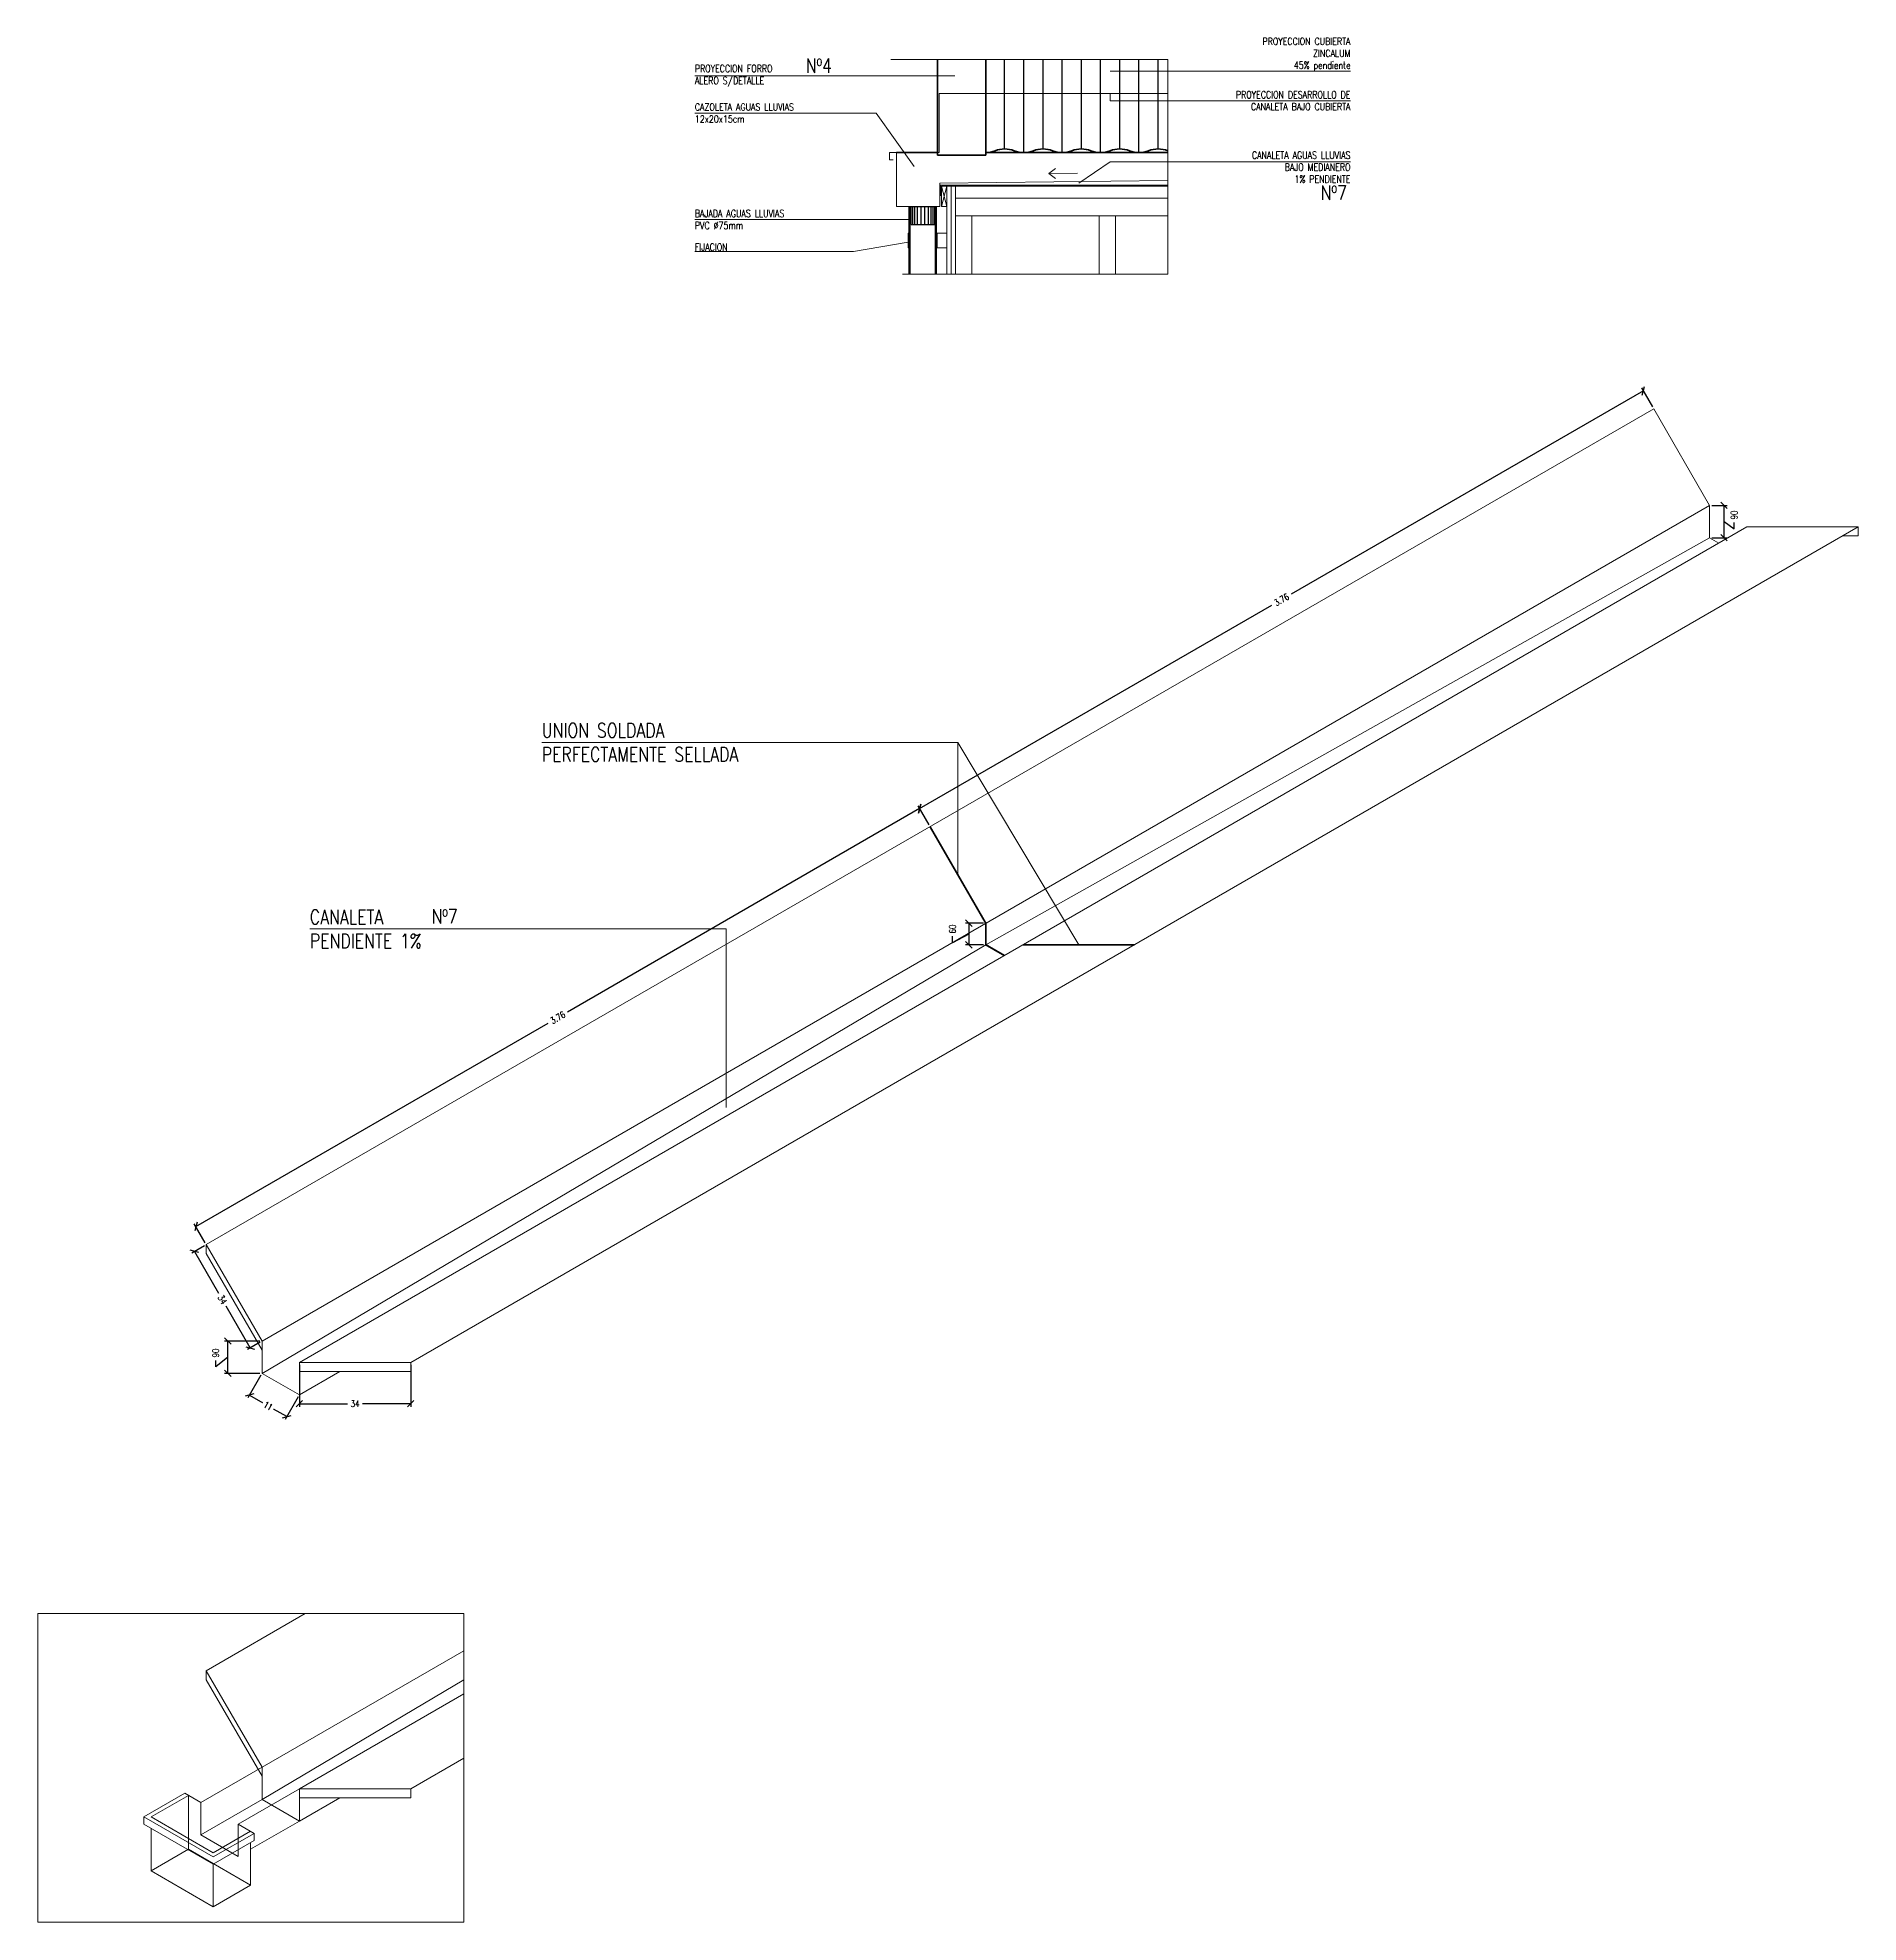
# Model space of a CAD drawing. Header units: metres. Extents: x -2 to 612, y -64 to 156.
# Drawn here: x 503.6 to 508.67, y -9.49 to -4.24 of the extents above; entities that cross this region are included whole.
import ezdxf

# ---------------------------------------------------------------- set-up
doc = ezdxf.new("R2010")
doc.units = ezdxf.units.M
doc.header["$LTSCALE"] = 5
doc.header["$MEASUREMENT"] = 0
doc.linetypes.add('HIDDEN', pattern=[0.375, 0.25, -0.125])
doc.layers.get('0').update_dxf_attribs({"color": 30})
doc.layers.get('DEFPOINTS').update_dxf_attribs({"color": 210})
for name, color, linetype, lineweight in [('A-ANNO-DIMS', 3, 'Continuous', 18), ('A-ANNO-SYMB', 3, 'Continuous', 18), ('A-ANNO-TEXT', 3, 'Continuous', 18), ('A-ELEV-IDEN', 3, 'Continuous', 18), ('A-ELEV-MBE1', 7, 'Continuous', 35), ('A-ELEV-MBE2', 4, 'Continuous', 25)]:
    doc.layers.add(name, color=color, linetype=linetype, lineweight=lineweight)
doc.styles.add('E-ROMANS', font='romans.shx', dxfattribs={"width": 0.8})
doc.dimstyles.new('E-0010_TICK_18', dxfattribs={"dimscale": 0.001, "dimtxt": 18, "dimasz": 18, "dimexe": 9, "dimexo": 6, "dimgap": 9, "dimtad": 0, "dimdec": 0, "dimlfac": 1000, "dimzin": 0, "dimdsep": 46, "dimtxsty": 'E-ROMANS', "dimblk": 'OBLIQUE', "dimcen": 9, "dimclrd": 256, "dimclre": 256, "dimclrt": 256, "dimadec": 0, "dimazin": 0, "dimtfac": 1, "dimtdec": 0, "dimtmove": 1, "dimatfit": 3, "dimldrblk": 'OPEN90', "dimfxl": 1, "dimtfill": 1, "dimtolj": 1, "dimtzin": 0, "dimarcsym": 0})

# ---------------------------------------------------------------- blocks, each defined once
blk = doc.blocks.new('_Oblique')
at = {"color": 0, "linetype": 'ByBlock', "lineweight": -2}
blk.add_line((-0.5, -0.5), (0.5, 0.5), dxfattribs=at)
blk = doc.blocks.new('*D1005')
at = {"layer": 'A-ANNO-DIMS', "lineweight": -2, "transparency": 16777216}
for p, q in [((506.0533, -6.3867), (505.0726, -6.9529)), ((506.0794, -6.4319), (506.0488, -6.3789)), ((504.0383, -7.5501), (505.019, -6.9839)), ((504.0644, -7.5952), (504.0338, -7.5423))]:
    blk.add_line(p, q, dxfattribs=at)
at = {"layer": 'DEFPOINTS', "color": 0, "transparency": 16777216}
for p in [(506.0533, -6.3867), (506.0824, -6.4371), (504.0674, -7.6004)]:
    blk.add_point(p, dxfattribs=at)
at = {"layer": 'A-ANNO-DIMS', "lineweight": -2, "transparency": 16777216, "xscale": 0.018, "yscale": 0.018, "zscale": 0.018}
for p, rotation in [((506.0533, -6.3867), 29.99999999999981), ((504.0383, -7.5501), 209.9999999999998)]:
    blk.add_blockref('_Oblique', p, dxfattribs=dict(at, rotation=rotation))
at = {"layer": 'A-ANNO-DIMS', "transparency": 16777216, "insert": (505.0458, -6.9684), "char_height": 0.018, "attachment_point": 5, "rotation": 30, "style": 'E-ROMANS', "bg_fill": 3, "box_fill_scale": 1.25, "bg_fill_color": 256, "bg_fill_true_color": 13158600, "bg_fill_transparency": 0}
blk.add_mtext('\\A1;3.76', dxfattribs=at)
blk = doc.blocks.new('_Open90')
at = {"color": 0, "linetype": 'ByBlock', "lineweight": -2}
for p, q in [((0, 0), (-1, 0)), ((-0.5, 0.5), (0, 0)), ((0, 0), (-0.5, -0.5))]:
    blk.add_line(p, q, dxfattribs=at)
blk = doc.blocks.new('*D36')
at = {"layer": 'A-ANNO-DIMS', "lineweight": -2, "transparency": 16777216}
for p, q in [((508.0683, -5.2234), (507.0876, -5.7896)), ((508.0944, -5.2685), (508.0638, -5.2156)), ((506.0533, -6.3867), (507.034, -5.8205)), ((506.0794, -6.4319), (506.0488, -6.3789))]:
    blk.add_line(p, q, dxfattribs=at)
at = {"layer": 'DEFPOINTS', "color": 0, "transparency": 16777216}
for p in [(508.0683, -5.2234), (508.0974, -5.2737), (506.0824, -6.4371)]:
    blk.add_point(p, dxfattribs=at)
at = {"layer": 'A-ANNO-DIMS', "lineweight": -2, "transparency": 16777216, "xscale": 0.018, "yscale": 0.018, "zscale": 0.018}
for p, rotation in [((508.0683, -5.2234), 29.99999999999981), ((506.0533, -6.3867), 209.9999999999998)]:
    blk.add_blockref('_Oblique', p, dxfattribs=dict(at, rotation=rotation))
at = {"layer": 'A-ANNO-DIMS', "transparency": 16777216, "insert": (507.0608, -5.805), "char_height": 0.018, "attachment_point": 5, "rotation": 30, "style": 'E-ROMANS', "bg_fill": 3, "box_fill_scale": 1.25, "bg_fill_color": 256, "bg_fill_true_color": 13158600, "bg_fill_transparency": 0}
blk.add_mtext('\\A1;3.76', dxfattribs=at)
blk = doc.blocks.new('*D1006')
at = {"layer": 'A-ANNO-DIMS', "lineweight": -2, "transparency": 16777216}
for p, q in [((504.2164, -7.869), (504.1183, -7.869)), ((504.1273, -7.959), (504.1273, -7.869)), ((504.1273, -7.914), (504.0935, -7.941)), ((504.0935, -7.941), (504.0935, -7.923)), ((504.2164, -7.959), (504.1183, -7.959))]:
    blk.add_line(p, q, dxfattribs=at)
at = {"layer": 'DEFPOINTS', "color": 0, "transparency": 16777216}
for p in [(504.2224, -7.869), (504.2224, -7.959)]:
    blk.add_point(p, dxfattribs=at)
at = {"layer": 'A-ANNO-DIMS', "lineweight": -2, "transparency": 16777216, "xscale": 0.018, "yscale": 0.018, "zscale": 0.018, "rotation": 270}
blk.add_blockref('_Oblique', (504.1273, -7.959), dxfattribs=at)
at = {"layer": 'A-ANNO-DIMS', "transparency": 16777216, "insert": (504.0935, -7.9024), "char_height": 0.018, "attachment_point": 5, "rotation": 90, "style": 'E-ROMANS', "bg_fill": 3, "box_fill_scale": 1.25, "bg_fill_color": 256, "bg_fill_true_color": 13158600, "bg_fill_transparency": 0}
blk.add_mtext('\\A1;90', dxfattribs=at)
at = {"layer": 'DEFPOINTS', "color": 0, "transparency": 16777216}
blk.add_point((504.1273, -7.869), dxfattribs=at)
at = {"layer": 'A-ANNO-DIMS', "lineweight": -2, "transparency": 16777216, "xscale": 0.018, "yscale": 0.018, "zscale": 0.018, "rotation": 90}
blk.add_blockref('_Oblique', (504.1273, -7.869), dxfattribs=at)
blk = doc.blocks.new('*D1007')
at = {"layer": 'A-ANNO-DIMS', "lineweight": -2, "transparency": 16777216}
for p, q in [((504.2194, -7.9642), (504.1831, -8.0271)), ((504.1876, -8.0194), (504.2244, -8.0406)), ((504.3234, -8.0242), (504.287, -8.0871)), ((504.2915, -8.0794), (504.2548, -8.0581))]:
    blk.add_line(p, q, dxfattribs=at)
at = {"layer": 'DEFPOINTS', "color": 0, "transparency": 16777216}
for p in [(504.2224, -7.959), (504.3264, -8.019), (504.2915, -8.0794)]:
    blk.add_point(p, dxfattribs=at)
at = {"layer": 'A-ANNO-DIMS', "lineweight": -2, "transparency": 16777216, "xscale": 0.018, "yscale": 0.018, "zscale": 0.018}
for p, rotation in [((504.1876, -8.0194), 149.9999999999996), ((504.2915, -8.0794), 329.9999999999996)]:
    blk.add_blockref('_Oblique', p, dxfattribs=dict(at, rotation=rotation))
at = {"layer": 'A-ANNO-DIMS', "transparency": 16777216, "insert": (504.2396, -8.0494), "char_height": 0.018, "attachment_point": 5, "rotation": 330, "style": 'E-ROMANS', "bg_fill": 3, "box_fill_scale": 1.25, "bg_fill_color": 256, "bg_fill_true_color": 13158600, "bg_fill_transparency": 0}
blk.add_mtext('\\A1;11', dxfattribs=at)
blk = doc.blocks.new('*D1008')
at = {"layer": 'A-ANNO-DIMS', "lineweight": -2, "transparency": 16777216}
for p, q in [((504.0622, -7.6034), (504.0268, -7.6238)), ((504.0346, -7.6193), (504.1017, -7.7354)), ((504.1897, -7.8879), (504.1227, -7.7718)), ((504.2172, -7.872), (504.1819, -7.8924))]:
    blk.add_line(p, q, dxfattribs=at)
at = {"layer": 'DEFPOINTS', "color": 0, "transparency": 16777216}
for p in [(504.0674, -7.6004), (504.0346, -7.6193), (504.2224, -7.869)]:
    blk.add_point(p, dxfattribs=at)
at = {"layer": 'A-ANNO-DIMS', "lineweight": -2, "transparency": 16777216, "xscale": 0.018, "yscale": 0.018, "zscale": 0.018}
for p, rotation in [((504.0346, -7.6193), 119.9999999999996), ((504.1897, -7.8879), 299.9999999999995)]:
    blk.add_blockref('_Oblique', p, dxfattribs=dict(at, rotation=rotation))
at = {"layer": 'A-ANNO-DIMS', "transparency": 16777216, "insert": (504.1122, -7.7536), "char_height": 0.018, "attachment_point": 5, "rotation": 300, "style": 'E-ROMANS', "bg_fill": 3, "box_fill_scale": 1.25, "bg_fill_color": 256, "bg_fill_true_color": 13158600, "bg_fill_transparency": 0}
blk.add_mtext('\\A1;34', dxfattribs=at)
blk = doc.blocks.new('*D1009')
at = {"layer": 'A-ANNO-DIMS', "lineweight": -2, "transparency": 16777216}
for p, q in [((504.3264, -7.935), (504.3264, -8.0524)), ((504.6365, -7.935), (504.6365, -8.0524)), ((504.3264, -8.0434), (504.4605, -8.0434)), ((504.6365, -8.0434), (504.5025, -8.0434))]:
    blk.add_line(p, q, dxfattribs=at)
at = {"layer": 'DEFPOINTS', "color": 0, "transparency": 16777216}
for p in [(504.3264, -7.929), (504.6365, -7.929), (504.6365, -8.0434)]:
    blk.add_point(p, dxfattribs=at)
at = {"layer": 'A-ANNO-DIMS', "lineweight": -2, "transparency": 16777216, "xscale": 0.018, "yscale": 0.018, "zscale": 0.018, "rotation": 180}
blk.add_blockref('_Oblique', (504.3264, -8.0434), dxfattribs=at)
at = {"layer": 'A-ANNO-DIMS', "lineweight": -2, "transparency": 16777216, "xscale": 0.018, "yscale": 0.018, "zscale": 0.018}
blk.add_blockref('_Oblique', (504.6365, -8.0434), dxfattribs=at)
at = {"layer": 'A-ANNO-DIMS', "transparency": 16777216, "insert": (504.4815, -8.0434), "char_height": 0.018, "attachment_point": 5, "style": 'E-ROMANS', "bg_fill": 3, "box_fill_scale": 1.25, "bg_fill_color": 256, "bg_fill_true_color": 13158600, "bg_fill_transparency": 0}
blk.add_mtext('\\A1;34', dxfattribs=at)
blk = doc.blocks.new('*D1010')
at = {"layer": 'A-ANNO-DIMS', "lineweight": -2, "transparency": 16777216}
for p, q in [((506.2314, -6.7057), (506.1814, -6.7057)), ((506.1904, -6.7057), (506.1904, -6.7657)), ((506.1904, -6.7357), (506.1448, -6.7601)), ((506.1448, -6.7601), (506.1448, -6.7421)), ((506.2314, -6.7657), (506.1814, -6.7657))]:
    blk.add_line(p, q, dxfattribs=at)
at = {"layer": 'DEFPOINTS', "color": 0, "transparency": 16777216}
for p in [(506.2374, -6.7057), (506.1904, -6.7657), (506.2374, -6.7657)]:
    blk.add_point(p, dxfattribs=at)
at = {"layer": 'A-ANNO-DIMS', "transparency": 16777216, "insert": (506.1448, -6.7218), "char_height": 0.018, "attachment_point": 5, "rotation": 90, "style": 'E-ROMANS', "bg_fill": 3, "box_fill_scale": 1.25, "bg_fill_color": 256, "bg_fill_true_color": 13158600, "bg_fill_transparency": 0}
blk.add_mtext('\\A1;60', dxfattribs=at)
at = {"layer": 'A-ANNO-DIMS', "lineweight": -2, "transparency": 16777216, "xscale": 0.018, "yscale": 0.018, "zscale": 0.018}
for p, rotation in [((506.1904, -6.7057), 90), ((506.1904, -6.7657), 270)]:
    blk.add_blockref('_Oblique', p, dxfattribs=dict(at, rotation=rotation))
blk = doc.blocks.new('*D37')
at = {"layer": 'A-ANNO-DIMS', "lineweight": -2, "transparency": 16777216}
for p, q in [((508.2584, -5.5423), (508.3017, -5.5423)), ((508.2927, -5.6323), (508.2927, -5.5423)), ((508.2927, -5.5873), (508.321, -5.6079)), ((508.321, -5.6079), (508.321, -5.5899)), ((508.2584, -5.6323), (508.3017, -5.6323))]:
    blk.add_line(p, q, dxfattribs=at)
at = {"layer": 'DEFPOINTS', "color": 0, "transparency": 16777216}
for p in [(508.2524, -5.5423), (508.2524, -5.6323)]:
    blk.add_point(p, dxfattribs=at)
at = {"layer": 'A-ANNO-DIMS', "lineweight": -2, "transparency": 16777216, "xscale": 0.018, "yscale": 0.018, "zscale": 0.018, "rotation": 270}
blk.add_blockref('_Oblique', (508.2927, -5.6323), dxfattribs=at)
at = {"layer": 'A-ANNO-DIMS', "transparency": 16777216, "insert": (508.321, -5.5692), "char_height": 0.018, "attachment_point": 5, "rotation": 90, "style": 'E-ROMANS', "bg_fill": 3, "box_fill_scale": 1.25, "bg_fill_color": 256, "bg_fill_true_color": 13158600, "bg_fill_transparency": 0}
blk.add_mtext('\\A1;90', dxfattribs=at)
at = {"layer": 'DEFPOINTS', "color": 0, "transparency": 16777216}
blk.add_point((508.2927, -5.5423), dxfattribs=at)
at = {"layer": 'A-ANNO-DIMS', "lineweight": -2, "transparency": 16777216, "xscale": 0.018, "yscale": 0.018, "zscale": 0.018, "rotation": 90}
blk.add_blockref('_Oblique', (508.2927, -5.5423), dxfattribs=at)

msp = doc.modelspace()

# ---------------------------------------------------------------- linework, layer by layer
at = {"layer": 'A-ANNO-DIMS'}
for points in [[(506.12925, -4.78498), (506.09925, -4.78498)], [(506.12925, -4.82498), (506.09925, -4.82498)]]:
    msp.add_lwpolyline(points, dxfattribs=at)
at = {"layer": 'A-ANNO-SYMB'}
for p, q in [((506.10925, -4.64554), (506.744, -4.63837)), ((506.15325, -4.65369), (506.744, -4.65369)), ((506.15325, -4.68669), (506.744, -4.68669)), ((506.15325, -4.73669), (506.744, -4.73669)), ((508.25243, -5.54232), (508.09735, -5.27371)), ((504.22244, -7.86904), (504.06736, -7.60043)), ((504.22244, -7.89404), (504.06736, -7.62543)), ((504.43895, -7.95404), (504.32637, -8.01904)), ((504.22244, -9.05543), (504.06736, -8.78682)), ((504.22244, -9.08043), (504.06736, -8.81182)), ((504.01764, -9.13368), (503.91372, -9.19368)), ((504.43895, -9.14043), (504.32637, -9.20543)), ((503.89372, -9.21368), (503.89372, -9.19368)), ((504.19085, -9.23368), (504.08692, -9.29368)), ((504.19085, -9.38368), (504.08692, -9.44368))]:
    msp.add_line(p, q, dxfattribs=at)
for points in [[(506.02925, -4.71014), (505.98925, -4.71014), (505.98925, -4.56014), (505.96925, -4.56014), (505.96925, -4.58014), (505.97925, -4.58014)], [(506.10925, -4.64554), (506.10925, -4.71014), (506.09425, -4.71014)], [(506.12925, -4.65369), (506.11425, -4.71014)], [(506.12925, -4.71014), (506.11425, -4.65369)], [(506.14125, -4.65369), (506.12925, -4.65369), (506.12925, -4.89857)], [(506.15325, -4.65369), (506.14125, -4.65369), (506.14125, -4.89857)], [(506.15325, -4.89857), (506.15325, -4.65369)], [(506.02925, -4.71014), (506.02925, -4.76014)], [(506.09425, -4.71014), (506.09425, -4.76014)], [(506.19825, -4.89857), (506.19825, -4.73669)], [(506.55325, -4.89857), (506.55325, -4.73669)], [(506.59825, -4.89857), (506.59825, -4.73669)], [(504.06736, -7.60043), (508.09735, -5.27371)], [(504.22244, -7.86904), (508.25243, -5.54232)], [(508.25243, -5.54232), (508.25243, -5.63232)], [(504.32637, -7.92904), (508.35636, -5.60232)], [(504.63653, -7.92904), (508.66652, -5.60232)], [(508.35636, -5.60232), (508.66652, -5.60232)], [(508.66652, -5.60232), (508.66652, -5.62732)], [(506.23744, -6.76568), (508.25243, -5.63232)], [(508.27841, -5.64732), (508.25243, -5.63232)], [(508.62322, -5.62732), (508.66652, -5.62732)], [(504.22244, -7.95904), (506.23744, -6.76568)], [(504.06736, -7.60043), (504.06736, -7.62543)], [(504.22244, -7.86904), (504.22244, -7.95904)], [(504.32637, -8.01904), (504.22244, -7.95904)], [(504.32637, -7.92904), (504.63653, -7.92904)], [(504.32637, -7.92904), (504.32637, -8.01904)], [(504.32637, -7.95404), (504.63653, -7.95404)], [(504.63653, -7.92904), (504.63653, -7.95404)], [(504.06736, -8.78682), (504.34287, -8.62775)], [(504.22244, -9.05543), (504.78456, -8.73089)], [(504.06736, -8.78682), (504.06736, -8.81182)], [(504.22244, -9.14543), (504.78456, -8.81252)], [(504.32637, -9.11543), (504.78456, -8.85089)], [(504.22244, -9.05543), (504.22244, -9.14543)], [(504.63653, -9.11543), (504.78456, -9.02997)], [(504.00764, -9.1279), (503.89372, -9.19368), (504.08692, -9.30522), (504.20085, -9.23945)], [(504.05228, -9.15368), (504.00764, -9.1279)], [(504.32637, -9.11543), (504.63653, -9.11543)], [(504.32637, -9.11543), (504.32637, -9.20543)], [(504.63653, -9.11543), (504.63653, -9.14043)], [(504.01764, -9.13368), (504.01764, -9.25368)], [(504.05228, -9.15368), (504.05228, -9.24368)], [(504.32637, -9.20543), (504.22244, -9.14543)], [(504.32637, -9.14043), (504.63653, -9.14043)], [(503.89372, -9.21368), (504.08692, -9.32522), (504.20085, -9.25945)], [(504.08692, -9.29368), (503.91372, -9.19368)], [(503.91372, -9.22522), (503.91372, -9.34368)], [(504.20085, -9.23945), (504.1562, -9.21368)], [(504.1562, -9.21368), (504.1562, -9.30368)], [(504.1562, -9.30368), (504.05228, -9.24368)], [(504.19085, -9.26522), (504.19085, -9.38368)], [(504.20085, -9.23945), (504.20085, -9.25945)], [(504.08692, -9.32522), (504.08692, -9.44368)], [(504.08692, -9.44368), (503.91372, -9.34368)]]:
    msp.add_lwpolyline(points, dxfattribs=at)
for points in [[(506.12925, -4.65369), (506.11425, -4.65369), (506.11425, -4.71014), (506.12925, -4.71014)], [(506.02125, -4.78498), (506.02425, -4.78498), (506.02425, -4.82498), (506.02125, -4.82498)], [(506.09925, -4.78498), (506.10225, -4.78498), (506.10225, -4.82498), (506.09925, -4.82498)]]:
    msp.add_lwpolyline(points, close=True, dxfattribs=at)
at = {"layer": 'A-ANNO-SYMB', "linetype": 'HIDDEN', "ltscale": 10, "const_width": 0.005}
for points in [[(506.08236, -6.43707), (506.23744, -6.70568)], [(506.23744, -6.70568), (506.23744, -6.76568)], [(506.2894, -6.79568), (506.23744, -6.76568)], [(506.34136, -6.76568), (506.65153, -6.76568)]]:
    msp.add_lwpolyline(points, dxfattribs=at)
at = {"layer": 'A-ANNO-TEXT'}
for points in [[(505.42757, -4.34627), (506.1511, -4.34627)], [(507.25274, -4.33371), (506.93481, -4.33371), (506.58374, -4.33371)], [(506.58374, -4.4159), (506.58374, -4.39614)], [(505.42757, -4.45014), (505.93187, -4.45014)], [(506.03803, -4.5991), (505.93187, -4.45014)], [(507.25274, -4.4159), (506.93481, -4.4159), (506.58374, -4.4159)], [(506.58374, -4.58553), (506.49675, -4.64554)], [(507.25274, -4.58553), (506.93481, -4.58553), (506.58374, -4.58553)], [(505.42757, -4.74644), (505.74549, -4.74644), (506.02425, -4.74644)], [(505.86893, -4.83552), (506.02125, -4.80998)], [(505.42757, -4.83552), (505.74549, -4.83552), (505.86893, -4.83552)]]:
    msp.add_lwpolyline(points, dxfattribs=at)
at = {"layer": 'A-ELEV-IDEN', "ltscale": 10}
for p, q in [((506.11158, -4.65054), (506.744, -4.65054)), ((506.11158, -4.65054), (506.11158, -4.68054)), ((506.744, -4.89857), (506.00592, -4.89857)), ((504.01764, -9.28368), (503.91372, -9.34368))]:
    msp.add_line(p, q, dxfattribs=at)
for points in [[(505.97263, -4.30095), (506.744, -4.30095)], [(506.744, -4.89857), (506.744, -4.30095)], [(506.10291, -4.56014), (506.10723, -4.56014), (506.10723, -4.39614), (506.744, -4.39614)], [(506.41289, -4.61865), (506.43147, -4.60472)], [(506.4929, -4.61761), (506.41289, -4.61865)], [(506.41289, -4.61865), (506.43182, -4.63209)], [(504.22244, -9.05543), (504.05228, -9.15368)], [(504.32637, -9.11543), (504.1562, -9.21368)], [(504.22244, -9.14543), (504.05228, -9.24368)], [(504.32637, -9.20543), (504.19085, -9.28368)], [(504.01764, -9.25368), (504.01764, -9.28368)], [(504.19085, -9.38368), (504.01764, -9.28368)]]:
    msp.add_lwpolyline(points, dxfattribs=at)
msp.add_lwpolyline([(503.59796, -8.62775), (504.78456, -8.62775), (504.78456, -9.48713), (503.59796, -9.48713)], close=True, dxfattribs=at)
at = {"layer": 'A-ELEV-MBE1'}
msp.add_line((506.744, -4.56014), (506.23757, -4.56014), dxfattribs=at)
for points in [[(506.10291, -4.56704), (506.10291, -4.30095)], [(506.23757, -4.56704), (506.23757, -4.30095)], [(505.98925, -4.56014), (506.10291, -4.56014)], [(506.744, -4.56014), (506.23757, -4.56014)], [(506.23757, -4.56704), (506.20291, -4.56704), (506.10291, -4.56704)], [(506.02425, -4.71014), (506.02425, -4.89857)], [(506.02625, -4.71014), (506.02625, -4.89857)], [(506.09725, -4.71014), (506.09725, -4.89857)], [(506.09925, -4.71014), (506.09925, -4.89857)]]:
    msp.add_lwpolyline(points, dxfattribs=at)
for centre, start, end in [((506.23647, -4.487), 270.85954, 291.41865), ((506.28989, -4.62319), 68.58135, 111.41865), ((506.34332, -4.487), 248.58135, 291.41865), ((506.39674, -4.62319), 68.58135, 111.41865), ((506.45017, -4.487), 248.58135, 291.41865), ((506.50359, -4.62319), 68.58135, 111.41865), ((506.55701, -4.487), 248.58135, 291.41865), ((506.61044, -4.62319), 68.58135, 111.41865), ((506.66386, -4.487), 248.58135, 291.41865), ((506.71729, -4.62319), 68.58135, 111.41865)]:
    msp.add_arc(centre, 0.07315, start, end, dxfattribs=at)
at = {"layer": 'A-ELEV-MBE2'}
for p, q in [((506.28989, -4.55004), (506.28989, -4.30095)), ((506.34332, -4.56014), (506.34332, -4.30095)), ((506.39674, -4.55004), (506.39674, -4.30095)), ((506.45017, -4.56014), (506.45017, -4.30095)), ((506.50359, -4.55004), (506.50359, -4.30095)), ((506.55701, -4.56014), (506.55701, -4.30095)), ((506.61044, -4.55004), (506.61044, -4.30095)), ((506.66386, -4.56014), (506.66386, -4.30095)), ((506.71729, -4.55004), (506.71729, -4.30095))]:
    msp.add_line(p, q, dxfattribs=at)
for points in [[(506.02925, -4.71014), (506.09425, -4.71014)], [(506.03305, -4.71014), (506.03305, -4.76014)], [(506.03909, -4.71014), (506.03909, -4.76014)], [(506.04625, -4.71014), (506.04625, -4.76014)], [(506.05653, -4.71014), (506.05653, -4.76014)], [(506.06697, -4.71014), (506.06697, -4.76014)], [(506.07726, -4.71014), (506.07726, -4.76014)], [(506.08441, -4.71014), (506.08441, -4.76014)], [(506.09045, -4.71014), (506.09045, -4.76014)], [(506.02925, -4.76014), (506.09425, -4.76014)]]:
    msp.add_lwpolyline(points, dxfattribs=at)

# ---------------------------------------------------------------- texts
at = {"layer": 'A-ANNO-TEXT', "style": 'E-ROMANS'}
for s, insert, char_height, attachment_point in [('\\A1;PROYECCION CUBIERTA\\PZINCALUM\\P45% pendiente', (507.25274, -4.33371), 0.02, 9), ('Nº4', (505.77268, -4.29845), 0.04, 2), ('PROYECCION FORRO \\PALERO S/DETALLE', (505.42757, -4.34627), 0.02, 4), ('\\A1;PROYECCION DESARROLLO DE\\PCANALETA BAJO CUBIERTA', (507.25274, -4.4159), 0.02, 6), ('\\A1;CAZOLETA AGUAS LLUVIAS\\P12x20x15cm', (505.42757, -4.45014), 0.02, 4), ('\\A1;CANALETA AGUAS LLUVIAS\\PBAJO MEDIANERO\\P1% PENDIENTE', (507.25274, -4.6008), 0.02, 6), ('Nº7', (507.20613, -4.65204), 0.04, 2), ('BAJADA AGUAS LLUVIAS\\PPVC %%C75mm', (505.42757, -4.74644), 0.02, 4), ('FIJACION', (505.42757, -4.83352), 0.02, 7), ('UNION SOLDADA\\PPERFECTAMENTE SELLADA', (505.00117, -6.2022), 0.04, 4)]:
    msp.add_mtext(s, dxfattribs=dict(at, insert=insert, char_height=char_height, attachment_point=attachment_point))

# ---------------------------------------------------------------- next in the draw order: dimensions: what is measured, and where the dimension line sits
at = {"layer": 'A-ANNO-DIMS'}
for base, p1, p2, picture, middle in [((508.29269, -5.54232), (508.25243, -5.63232), (508.25243, -5.54232), '*D37', (508.32101, -5.58088)), ((506.19036, -6.76568), (506.23744, -6.70568), (506.23744, -6.76568), '*D1010', (506.14479, -6.73313)), ((504.12732, -7.86904), (504.22244, -7.95904), (504.22244, -7.86904), '*D1006', (504.09353, -7.91404))]:
    dim = msp.add_linear_dim(base=base, p1=p1, p2=p2, angle=90, dimstyle='E-0010_TICK_18', dxfattribs=at)
    dim.commit()
    dim.dimension.update_dxf_attribs({"geometry": picture, "text_midpoint": middle, "dimtype": 160})
dim = msp.add_aligned_dim(p1=(504.06736, -7.60043), p2=(506.08236, -6.43707), distance=0.05813, text='3.76', dimstyle='E-0010_TICK_18', dxfattribs=at)
dim.commit()
dim.dimension.update_dxf_attribs({"geometry": '*D1005', "text_midpoint": (505.04579, -6.9684)})

# ---------------------------------------------------------------- next in the draw order: linework, layer by layer
at = {"layer": 'A-ANNO-TEXT'}
for points in [[(504.35564, -6.72168), (504.99149, -6.72168), (505.51437, -6.72168)], [(505.51437, -7.21892), (505.51437, -6.72168)]]:
    msp.add_lwpolyline(points, dxfattribs=at)

# ---------------------------------------------------------------- next in the draw order: texts
at = {"layer": 'A-ANNO-TEXT', "char_height": 0.04, "style": 'E-ROMANS'}
for s, insert, attachment_point in [('CANALETA \\PPENDIENTE 1%', (504.35564, -6.72168), 4), ('Nº7', (504.73072, -6.66687), 2)]:
    msp.add_mtext(s, dxfattribs=dict(at, insert=insert, attachment_point=attachment_point))

# ---------------------------------------------------------------- next in the draw order: dimensions: what is measured, and where the dimension line sits
at = {"layer": 'A-ANNO-DIMS'}
for p1, p2, distance, text, picture, middle in [((506.08236, -6.43707), (508.09735, -5.27371), 0.05813, '3.76', '*D36', (507.06079, -5.80504)), ((504.22244, -7.86904), (504.06736, -7.60043), 0.0378, '34', '*D1008', (504.11216, -7.75363)), ((504.22244, -7.95904), (504.32637, -8.01904), -0.06965, '11', '*D1007', (504.23958, -8.04936))]:
    dim = msp.add_aligned_dim(p1=p1, p2=p2, distance=distance, text=text, dimstyle='E-0010_TICK_18', dxfattribs=at)
    dim.commit()
    dim.dimension.update_dxf_attribs({"geometry": picture, "text_midpoint": middle})

# ---------------------------------------------------------------- next in the draw order: linework, layer by layer
at = {"layer": 'A-ANNO-TEXT'}
for points in [[(505.00117, -6.2022), (505.63702, -6.2022), (506.1599, -6.2022)], [(506.1599, -6.20218), (506.49645, -6.76568)], [(506.1599, -6.57137), (506.1599, -6.2022)]]:
    msp.add_lwpolyline(points, dxfattribs=at)

# ---------------------------------------------------------------- next in the draw order: dimensions: what is measured, and where the dimension line sits
at = {"layer": 'A-ANNO-DIMS'}
dim = msp.add_aligned_dim(p1=(504.32637, -7.92904), p2=(504.63653, -7.92904), distance=-0.11436, text='34', dimstyle='E-0010_TICK_18', dxfattribs=at)
dim.commit()
dim.dimension.update_dxf_attribs({"geometry": '*D1009', "text_midpoint": (504.48145, -8.0434)})

doc.saveas('drawing.dxf')
